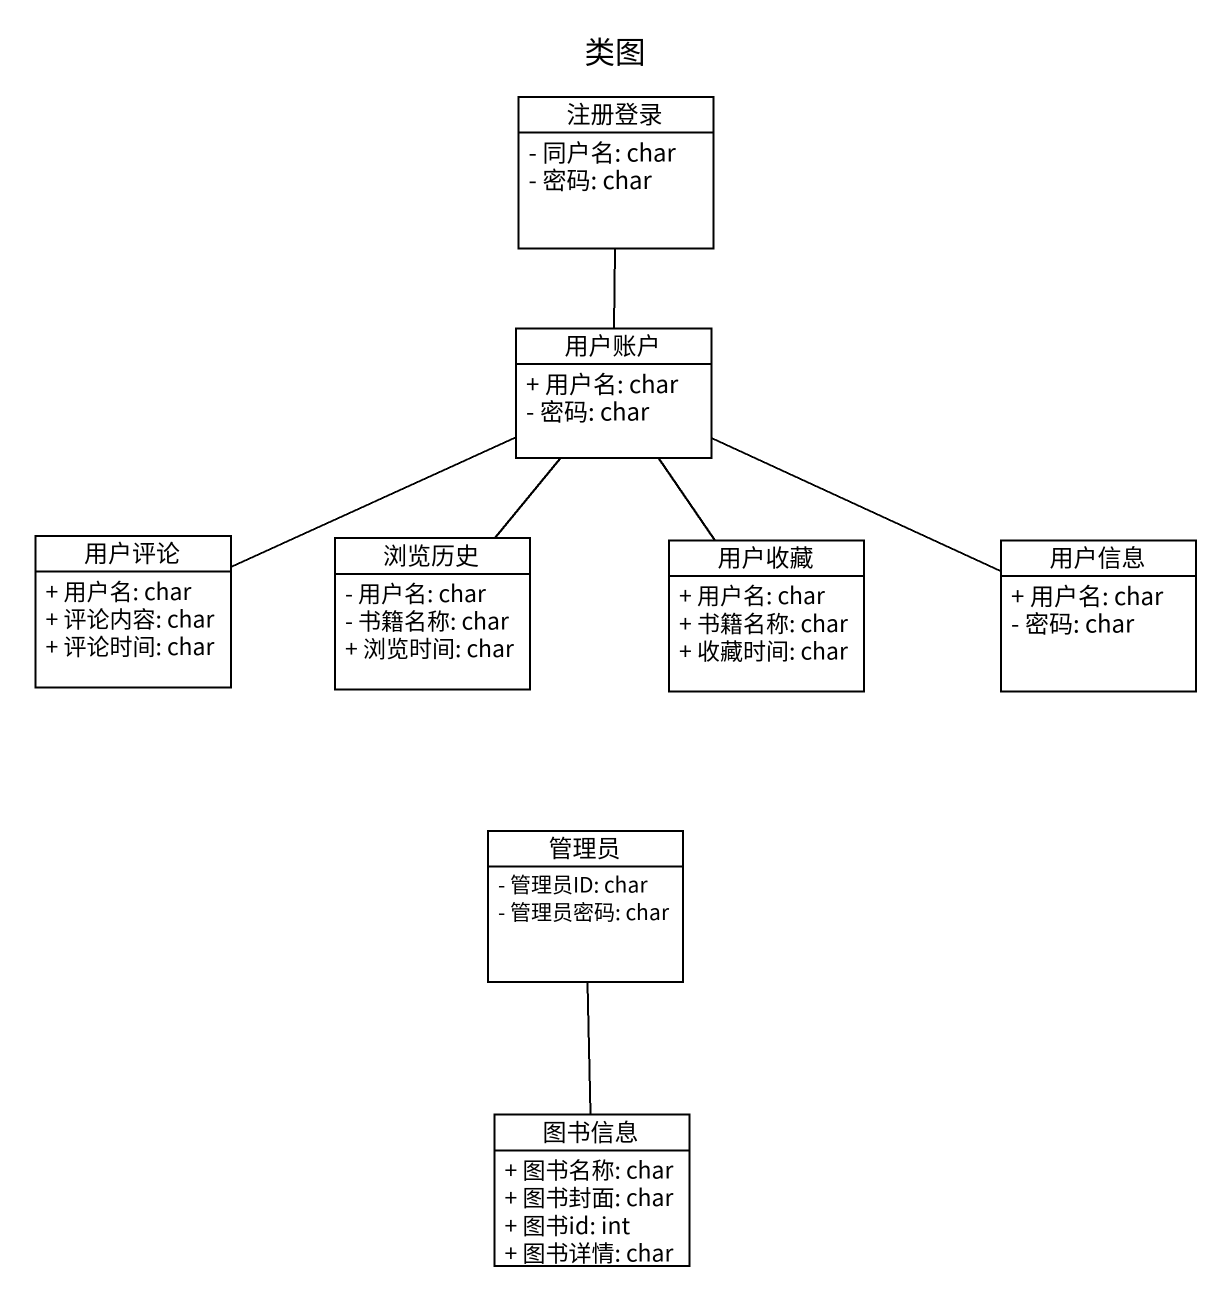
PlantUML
@startuml
title 类图
hide circle
hide empty members
skinparam classAttributeIconSize 0
class 注册登录 {
  - 同户名: char
  - 密码: char
}
class 用户账户 {
  + 用户名: char
  - 密码: char
}
class 用户评论 {
  + 用户名: char
  + 评论内容: char
  + 评论时间: char
}
class 浏览历史 {
  - 用户名: char
  - 书籍名称: char
  + 浏览时间: char
}
class 用户收藏 {
  + 用户名: char
  + 书籍名称: char
  + 收藏时间: char
}
class 用户信息 {
  + 用户名: char
  - 密码: char
}
class 管理员 {
  - 管理员ID: char
  - 管理员密码: char
}
class 图书信息 {
  + 图书名称: char
  + 图书封面: char
  + 图书id: int
  + 图书详情: char
}
用户账户 -up- 注册登录
用户账户 -left- 用户评论
用户账户 -- 浏览历史
用户账户 -- 用户收藏
用户账户 -right- 用户信息
管理员 -- 图书信息
@enduml
